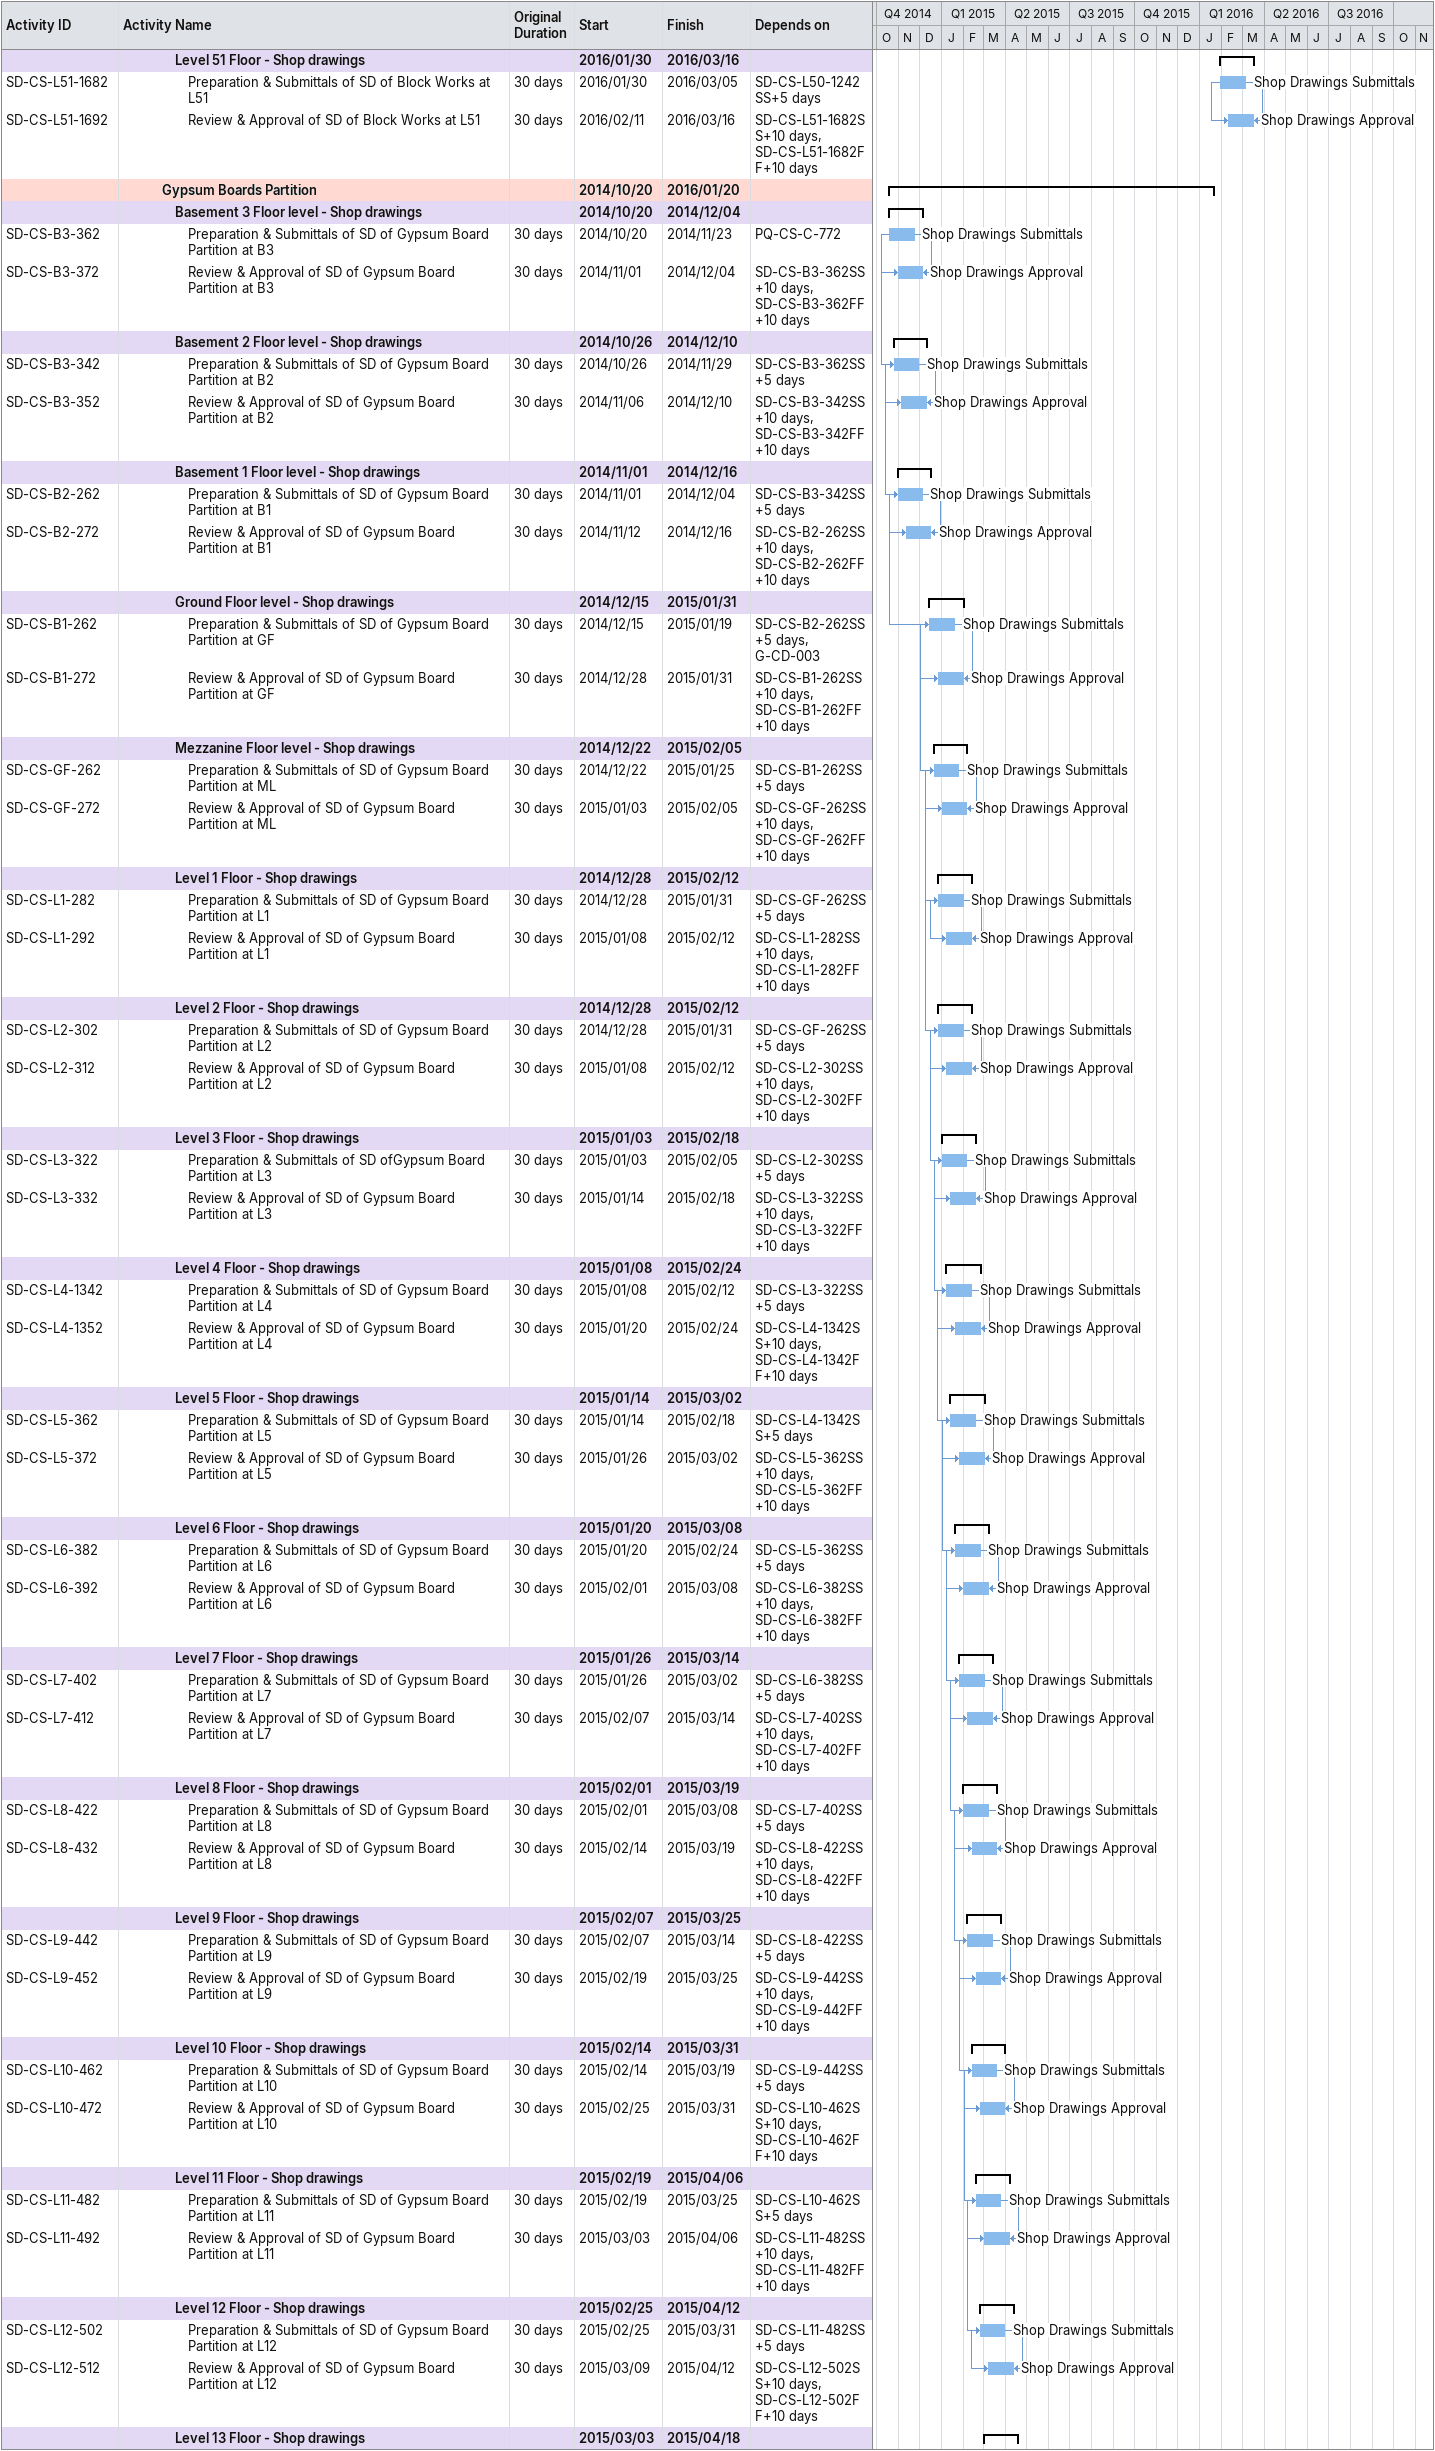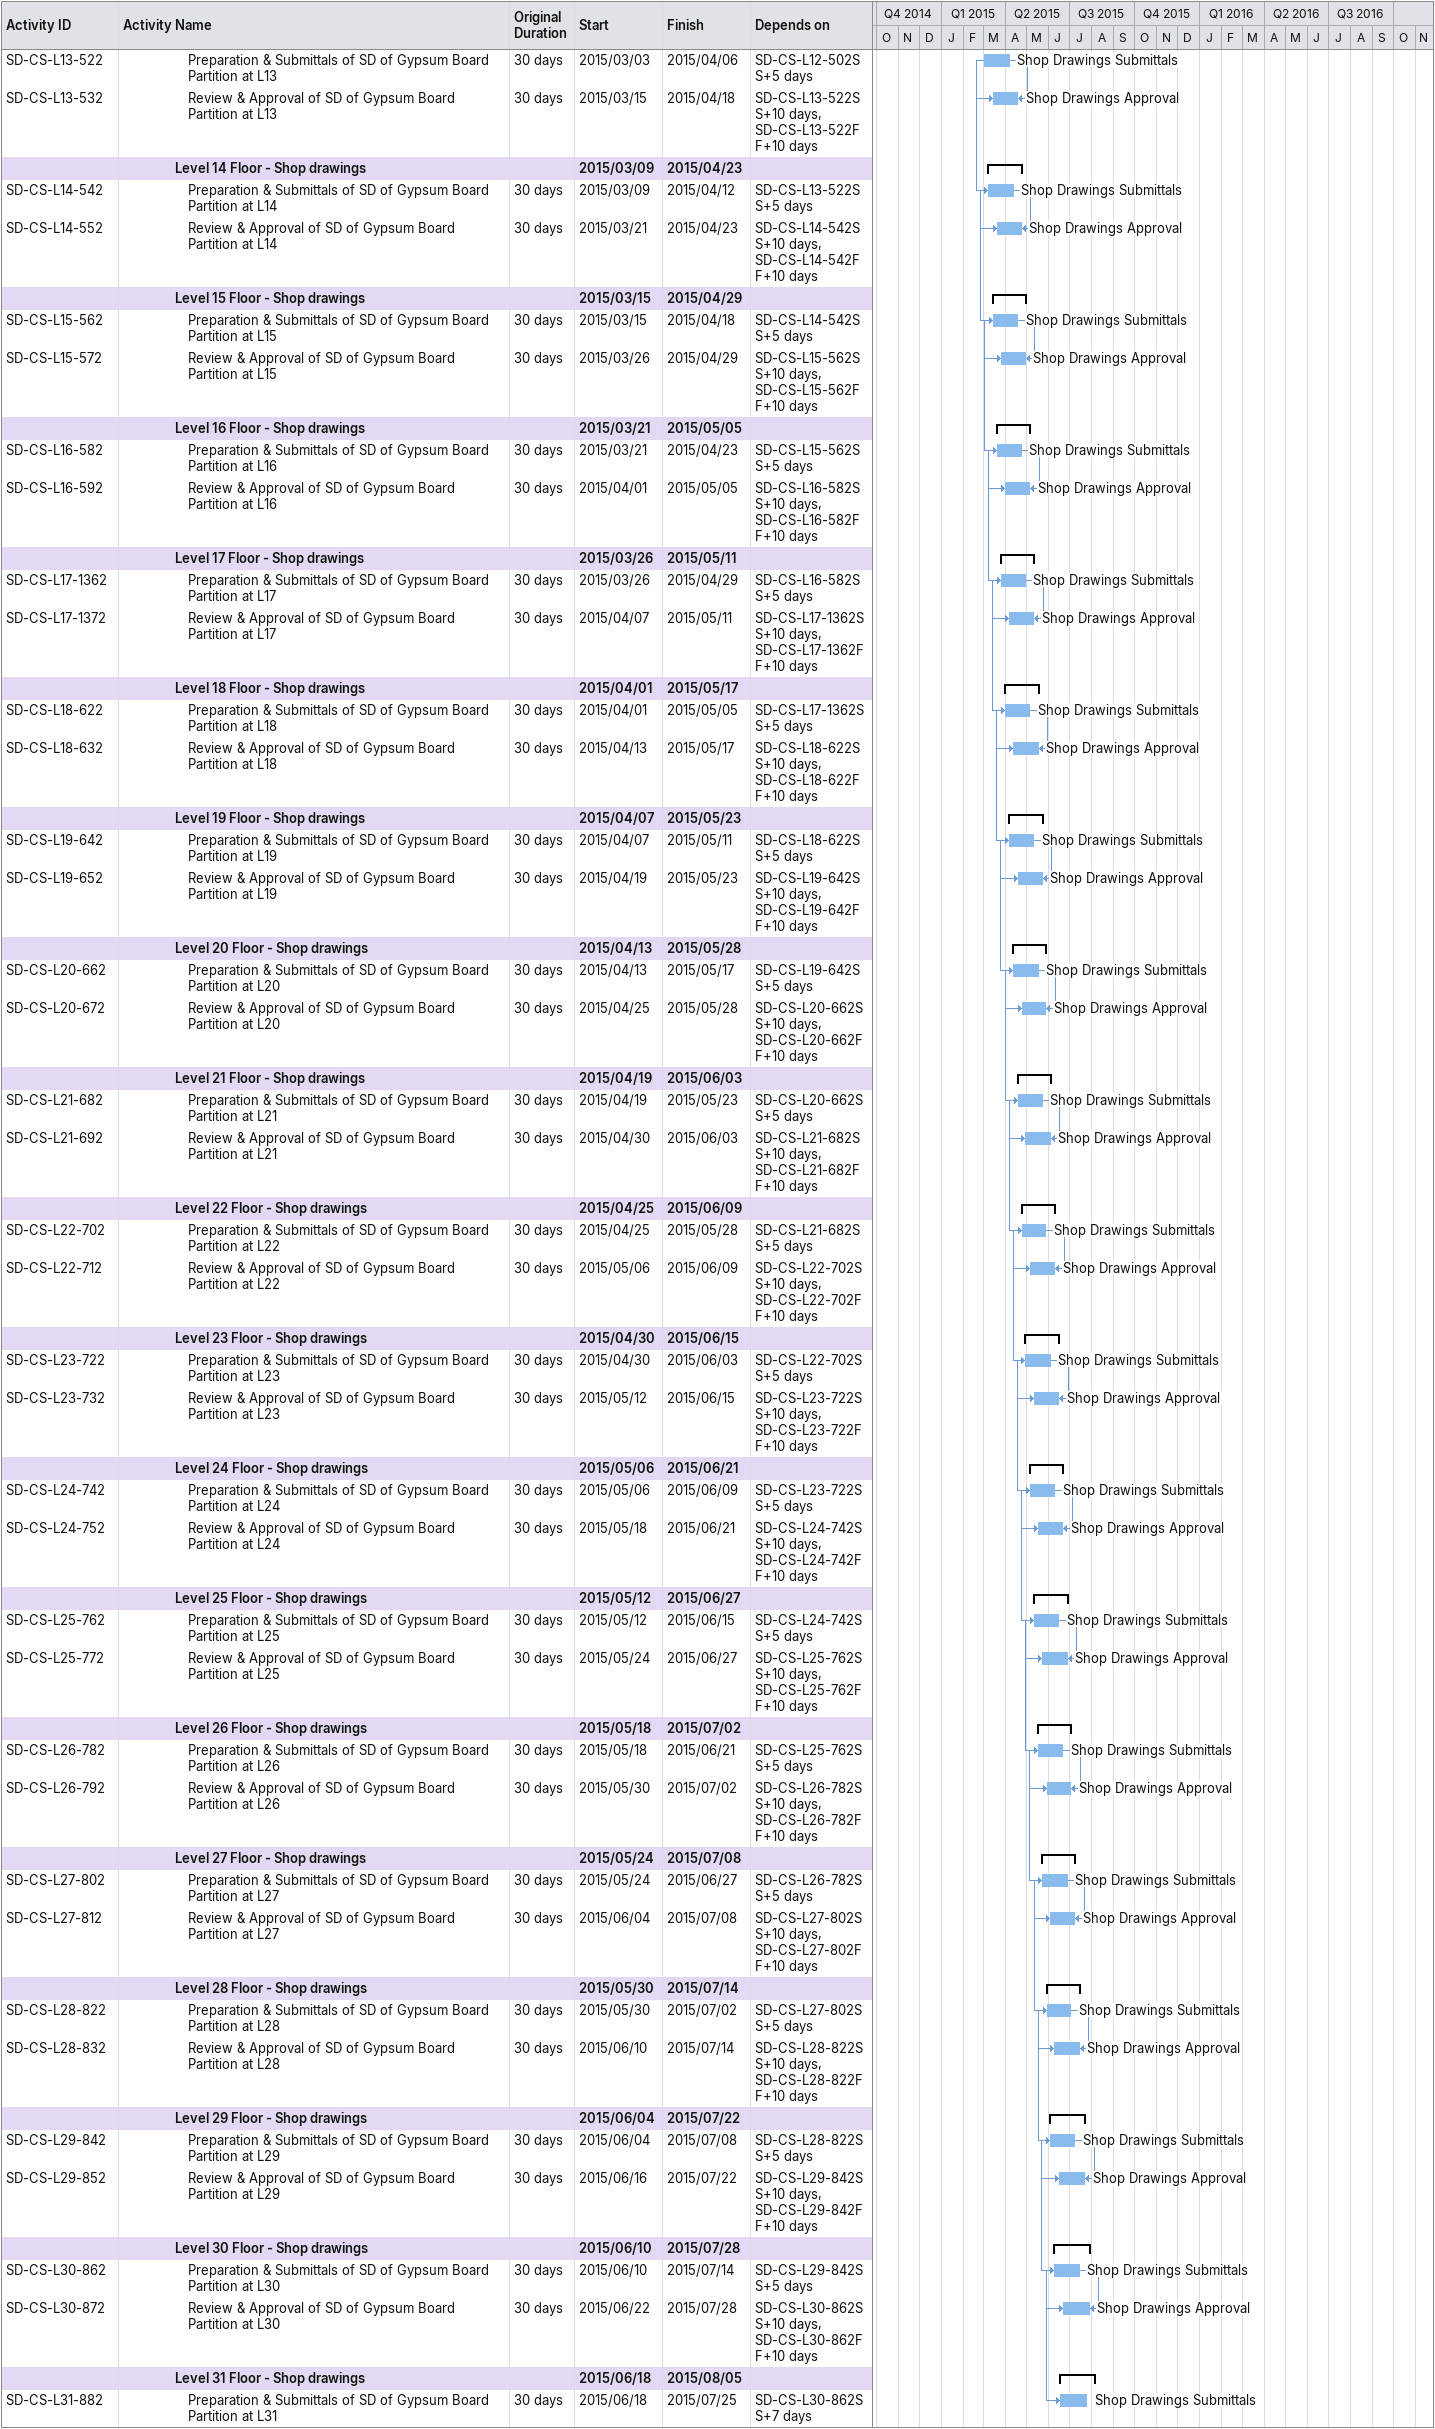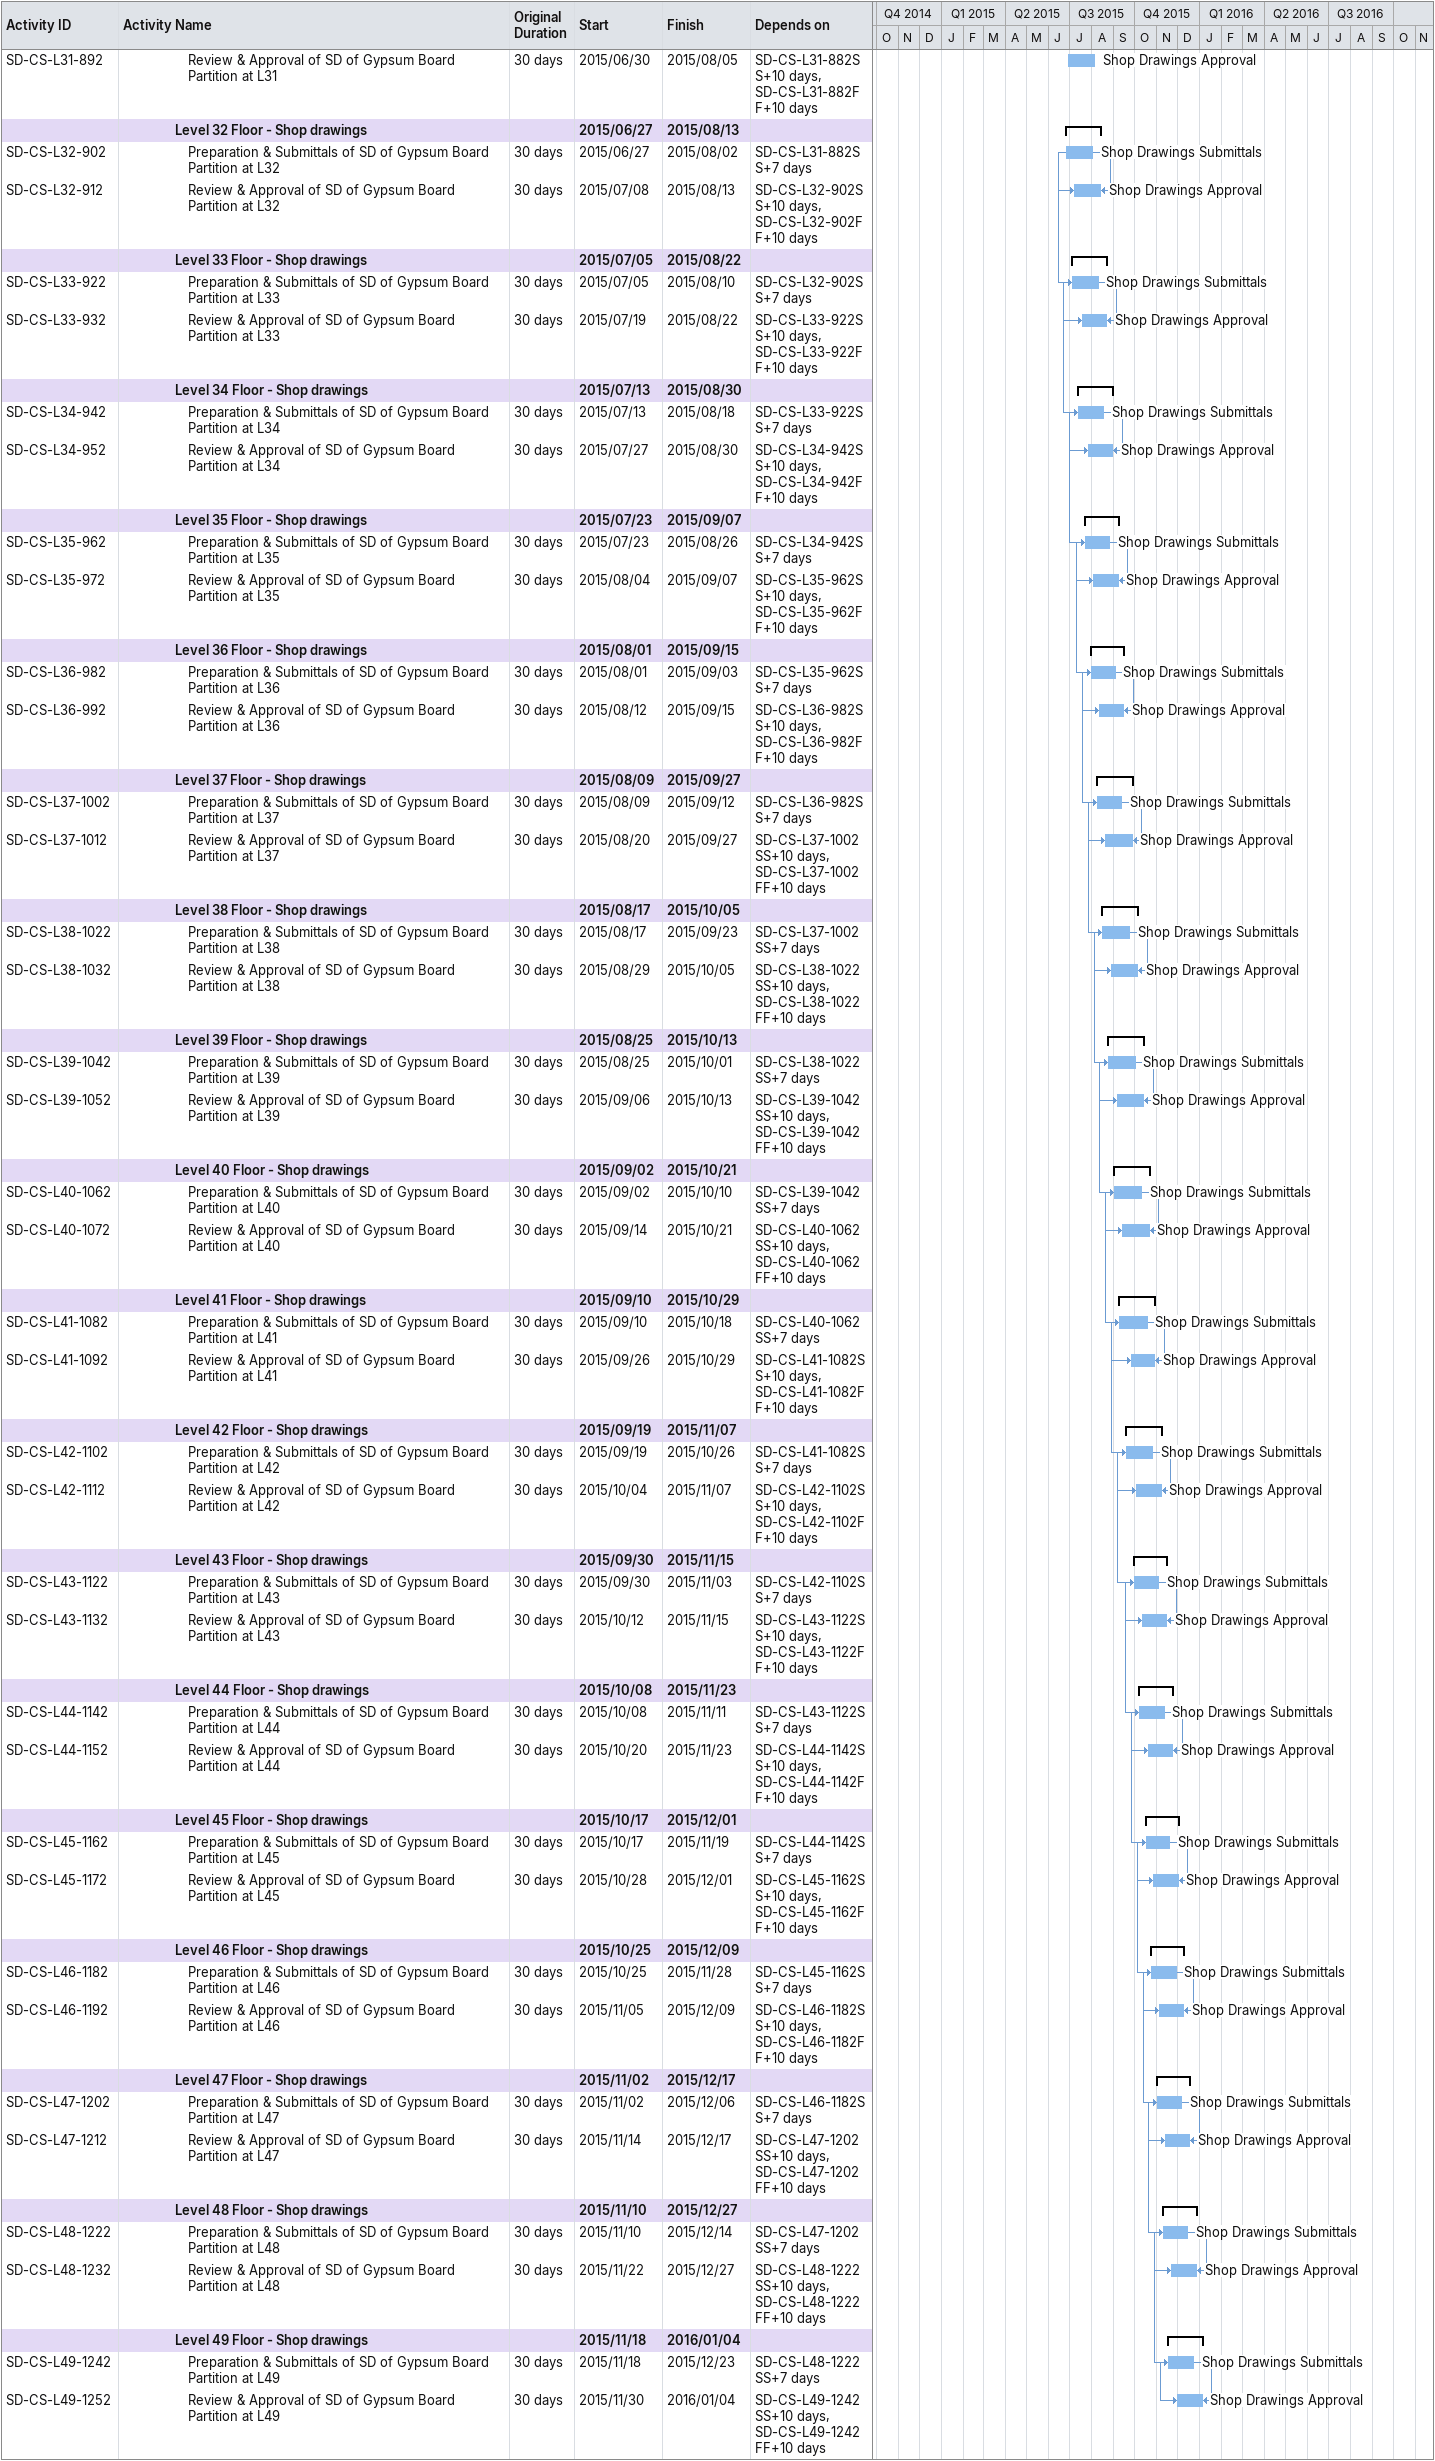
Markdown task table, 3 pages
| ID | Level | Task | Original duration | Start | Finish | Predecessors | Resources |
|---|---|---|---|---|---|---|---|
|  | 5 | **Level 51 Floor - Shop drawings** |  | 2016-01-30 | 2016-03-16 |  |  |
| SD-CS-L51-1682 | 6 | Preparation & Submittals of SD of Block Works at L51 | 30d | 2016-01-30 | 2016-03-05 | SD-CS-L50-1242SS+5d | Shop Drawings Submittals |
| SD-CS-L51-1692 | 6 | Review & Approval of SD of Block Works at L51 | 30d | 2016-02-11 | 2016-03-16 | SD-CS-L51-1682SS+10d, SD-CS-L51-1682FF+10d | Shop Drawings Approval |
|  | 4 | **Gypsum Boards Partition** |  | 2014-10-20 | 2016-01-20 |  |  |
|  | 5 | **Basement 3 Floor level - Shop drawings** |  | 2014-10-20 | 2014-12-04 |  |  |
| SD-CS-B3-362 | 6 | Preparation & Submittals of SD of Gypsum Board Partition at B3 | 30d | 2014-10-20 | 2014-11-23 | PQ-CS-C-772 | Shop Drawings Submittals |
| SD-CS-B3-372 | 6 | Review & Approval of SD of Gypsum Board Partition at B3 | 30d | 2014-11-01 | 2014-12-04 | SD-CS-B3-362SS+10d, SD-CS-B3-362FF+10d | Shop Drawings Approval |
|  | 5 | **Basement 2 Floor level - Shop drawings** |  | 2014-10-26 | 2014-12-10 |  |  |
| SD-CS-B3-342 | 6 | Preparation & Submittals of SD of Gypsum Board Partition at B2 | 30d | 2014-10-26 | 2014-11-29 | SD-CS-B3-362SS+5d | Shop Drawings Submittals |
| SD-CS-B3-352 | 6 | Review & Approval of SD of Gypsum Board Partition at B2 | 30d | 2014-11-06 | 2014-12-10 | SD-CS-B3-342SS+10d, SD-CS-B3-342FF+10d | Shop Drawings Approval |
|  | 5 | **Basement 1 Floor level - Shop drawings** |  | 2014-11-01 | 2014-12-16 |  |  |
| SD-CS-B2-262 | 6 | Preparation & Submittals of SD of Gypsum Board Partition at B1 | 30d | 2014-11-01 | 2014-12-04 | SD-CS-B3-342SS+5d | Shop Drawings Submittals |
| SD-CS-B2-272 | 6 | Review & Approval of SD of Gypsum Board Partition at B1 | 30d | 2014-11-12 | 2014-12-16 | SD-CS-B2-262SS+10d, SD-CS-B2-262FF+10d | Shop Drawings Approval |
|  | 5 | **Ground Floor level - Shop drawings** |  | 2014-12-15 | 2015-01-31 |  |  |
| SD-CS-B1-262 | 6 | Preparation & Submittals of SD of Gypsum Board Partition at GF | 30d | 2014-12-15 | 2015-01-19 | SD-CS-B2-262SS+5d, G-CD-003 | Shop Drawings Submittals |
| SD-CS-B1-272 | 6 | Review & Approval of SD of Gypsum Board Partition at GF | 30d | 2014-12-28 | 2015-01-31 | SD-CS-B1-262SS+10d, SD-CS-B1-262FF+10d | Shop Drawings Approval |
|  | 5 | **Mezzanine Floor level - Shop drawings** |  | 2014-12-22 | 2015-02-05 |  |  |
| SD-CS-GF-262 | 6 | Preparation & Submittals of SD of Gypsum Board Partition at ML | 30d | 2014-12-22 | 2015-01-25 | SD-CS-B1-262SS+5d | Shop Drawings Submittals |
| SD-CS-GF-272 | 6 | Review & Approval of SD of Gypsum Board Partition at ML | 30d | 2015-01-03 | 2015-02-05 | SD-CS-GF-262SS+10d, SD-CS-GF-262FF+10d | Shop Drawings Approval |
|  | 5 | **Level 1 Floor - Shop drawings** |  | 2014-12-28 | 2015-02-12 |  |  |
| SD-CS-L1-282 | 6 | Preparation & Submittals of SD of Gypsum Board Partition at L1 | 30d | 2014-12-28 | 2015-01-31 | SD-CS-GF-262SS+5d | Shop Drawings Submittals |
| SD-CS-L1-292 | 6 | Review & Approval of SD of Gypsum Board Partition at L1 | 30d | 2015-01-08 | 2015-02-12 | SD-CS-L1-282SS+10d, SD-CS-L1-282FF+10d | Shop Drawings Approval |
|  | 5 | **Level 2 Floor - Shop drawings** |  | 2014-12-28 | 2015-02-12 |  |  |
| SD-CS-L2-302 | 6 | Preparation & Submittals of SD of Gypsum Board Partition at L2 | 30d | 2014-12-28 | 2015-01-31 | SD-CS-GF-262SS+5d | Shop Drawings Submittals |
| SD-CS-L2-312 | 6 | Review & Approval of SD of Gypsum Board Partition at L2 | 30d | 2015-01-08 | 2015-02-12 | SD-CS-L2-302SS+10d, SD-CS-L2-302FF+10d | Shop Drawings Approval |
|  | 5 | **Level 3 Floor - Shop drawings** |  | 2015-01-03 | 2015-02-18 |  |  |
| SD-CS-L3-322 | 6 | Preparation & Submittals of SD ofGypsum Board Partition at L3 | 30d | 2015-01-03 | 2015-02-05 | SD-CS-L2-302SS+5d | Shop Drawings Submittals |
| SD-CS-L3-332 | 6 | Review & Approval of SD of Gypsum Board Partition at L3 | 30d | 2015-01-14 | 2015-02-18 | SD-CS-L3-322SS+10d, SD-CS-L3-322FF+10d | Shop Drawings Approval |
|  | 5 | **Level 4 Floor - Shop drawings** |  | 2015-01-08 | 2015-02-24 |  |  |
| SD-CS-L4-1342 | 6 | Preparation & Submittals of SD of Gypsum Board Partition at L4 | 30d | 2015-01-08 | 2015-02-12 | SD-CS-L3-322SS+5d | Shop Drawings Submittals |
| SD-CS-L4-1352 | 6 | Review & Approval of SD of Gypsum Board Partition at L4 | 30d | 2015-01-20 | 2015-02-24 | SD-CS-L4-1342SS+10d, SD-CS-L4-1342FF+10d | Shop Drawings Approval |
|  | 5 | **Level 5 Floor - Shop drawings** |  | 2015-01-14 | 2015-03-02 |  |  |
| SD-CS-L5-362 | 6 | Preparation & Submittals of SD of Gypsum Board Partition at L5 | 30d | 2015-01-14 | 2015-02-18 | SD-CS-L4-1342SS+5d | Shop Drawings Submittals |
| SD-CS-L5-372 | 6 | Review & Approval of SD of Gypsum Board Partition at L5 | 30d | 2015-01-26 | 2015-03-02 | SD-CS-L5-362SS+10d, SD-CS-L5-362FF+10d | Shop Drawings Approval |
|  | 5 | **Level 6 Floor - Shop drawings** |  | 2015-01-20 | 2015-03-08 |  |  |
| SD-CS-L6-382 | 6 | Preparation & Submittals of SD of Gypsum Board Partition at L6 | 30d | 2015-01-20 | 2015-02-24 | SD-CS-L5-362SS+5d | Shop Drawings Submittals |
| SD-CS-L6-392 | 6 | Review & Approval of SD of Gypsum Board Partition at L6 | 30d | 2015-02-01 | 2015-03-08 | SD-CS-L6-382SS+10d, SD-CS-L6-382FF+10d | Shop Drawings Approval |
|  | 5 | **Level 7 Floor - Shop drawings** |  | 2015-01-26 | 2015-03-14 |  |  |
| SD-CS-L7-402 | 6 | Preparation & Submittals of SD of Gypsum Board Partition at L7 | 30d | 2015-01-26 | 2015-03-02 | SD-CS-L6-382SS+5d | Shop Drawings Submittals |
| SD-CS-L7-412 | 6 | Review & Approval of SD of Gypsum Board Partition at L7 | 30d | 2015-02-07 | 2015-03-14 | SD-CS-L7-402SS+10d, SD-CS-L7-402FF+10d | Shop Drawings Approval |
|  | 5 | **Level 8 Floor - Shop drawings** |  | 2015-02-01 | 2015-03-19 |  |  |
| SD-CS-L8-422 | 6 | Preparation & Submittals of SD of Gypsum Board Partition at L8 | 30d | 2015-02-01 | 2015-03-08 | SD-CS-L7-402SS+5d | Shop Drawings Submittals |
| SD-CS-L8-432 | 6 | Review & Approval of SD of Gypsum Board Partition at L8 | 30d | 2015-02-14 | 2015-03-19 | SD-CS-L8-422SS+10d, SD-CS-L8-422FF+10d | Shop Drawings Approval |
|  | 5 | **Level 9 Floor - Shop drawings** |  | 2015-02-07 | 2015-03-25 |  |  |
| SD-CS-L9-442 | 6 | Preparation & Submittals of SD of Gypsum Board Partition at L9 | 30d | 2015-02-07 | 2015-03-14 | SD-CS-L8-422SS+5d | Shop Drawings Submittals |
| SD-CS-L9-452 | 6 | Review & Approval of SD of Gypsum Board Partition at L9 | 30d | 2015-02-19 | 2015-03-25 | SD-CS-L9-442SS+10d, SD-CS-L9-442FF+10d | Shop Drawings Approval |
|  | 5 | **Level 10 Floor - Shop drawings** |  | 2015-02-14 | 2015-03-31 |  |  |
| SD-CS-L10-462 | 6 | Preparation & Submittals of SD of Gypsum Board Partition at L10 | 30d | 2015-02-14 | 2015-03-19 | SD-CS-L9-442SS+5d | Shop Drawings Submittals |
| SD-CS-L10-472 | 6 | Review & Approval of SD of Gypsum Board Partition at L10 | 30d | 2015-02-25 | 2015-03-31 | SD-CS-L10-462SS+10d, SD-CS-L10-462FF+10d | Shop Drawings Approval |
|  | 5 | **Level 11 Floor - Shop drawings** |  | 2015-02-19 | 2015-04-06 |  |  |
| SD-CS-L11-482 | 6 | Preparation & Submittals of SD of Gypsum Board Partition at L11 | 30d | 2015-02-19 | 2015-03-25 | SD-CS-L10-462SS+5d | Shop Drawings Submittals |
| SD-CS-L11-492 | 6 | Review & Approval of SD of Gypsum Board Partition at L11 | 30d | 2015-03-03 | 2015-04-06 | SD-CS-L11-482SS+10d, SD-CS-L11-482FF+10d | Shop Drawings Approval |
|  | 5 | **Level 12 Floor - Shop drawings** |  | 2015-02-25 | 2015-04-12 |  |  |
| SD-CS-L12-502 | 6 | Preparation & Submittals of SD of Gypsum Board Partition at L12 | 30d | 2015-02-25 | 2015-03-31 | SD-CS-L11-482SS+5d | Shop Drawings Submittals |
| SD-CS-L12-512 | 6 | Review & Approval of SD of Gypsum Board Partition at L12 | 30d | 2015-03-09 | 2015-04-12 | SD-CS-L12-502SS+10d, SD-CS-L12-502FF+10d | Shop Drawings Approval |
|  | 5 | **Level 13 Floor - Shop drawings** |  | 2015-03-03 | 2015-04-18 |  |  |
| SD-CS-L13-522 | 6 | Preparation & Submittals of SD of Gypsum Board Partition at L13 | 30d | 2015-03-03 | 2015-04-06 | SD-CS-L12-502SS+5d | Shop Drawings Submittals |
| SD-CS-L13-532 | 6 | Review & Approval of SD of Gypsum Board Partition at L13 | 30d | 2015-03-15 | 2015-04-18 | SD-CS-L13-522SS+10d, SD-CS-L13-522FF+10d | Shop Drawings Approval |
|  | 5 | **Level 14 Floor - Shop drawings** |  | 2015-03-09 | 2015-04-23 |  |  |
| SD-CS-L14-542 | 6 | Preparation & Submittals of SD of Gypsum Board Partition at L14 | 30d | 2015-03-09 | 2015-04-12 | SD-CS-L13-522SS+5d | Shop Drawings Submittals |
| SD-CS-L14-552 | 6 | Review & Approval of SD of Gypsum Board Partition at L14 | 30d | 2015-03-21 | 2015-04-23 | SD-CS-L14-542SS+10d, SD-CS-L14-542FF+10d | Shop Drawings Approval |
|  | 5 | **Level 15 Floor - Shop drawings** |  | 2015-03-15 | 2015-04-29 |  |  |
| SD-CS-L15-562 | 6 | Preparation & Submittals of SD of Gypsum Board Partition at L15 | 30d | 2015-03-15 | 2015-04-18 | SD-CS-L14-542SS+5d | Shop Drawings Submittals |
| SD-CS-L15-572 | 6 | Review & Approval of SD of Gypsum Board Partition at L15 | 30d | 2015-03-26 | 2015-04-29 | SD-CS-L15-562SS+10d, SD-CS-L15-562FF+10d | Shop Drawings Approval |
|  | 5 | **Level 16 Floor - Shop drawings** |  | 2015-03-21 | 2015-05-05 |  |  |
| SD-CS-L16-582 | 6 | Preparation & Submittals of SD of Gypsum Board Partition at L16 | 30d | 2015-03-21 | 2015-04-23 | SD-CS-L15-562SS+5d | Shop Drawings Submittals |
| SD-CS-L16-592 | 6 | Review & Approval of SD of Gypsum Board Partition at L16 | 30d | 2015-04-01 | 2015-05-05 | SD-CS-L16-582SS+10d, SD-CS-L16-582FF+10d | Shop Drawings Approval |
|  | 5 | **Level 17 Floor - Shop drawings** |  | 2015-03-26 | 2015-05-11 |  |  |
| SD-CS-L17-1362 | 6 | Preparation & Submittals of SD of Gypsum Board Partition at L17 | 30d | 2015-03-26 | 2015-04-29 | SD-CS-L16-582SS+5d | Shop Drawings Submittals |
| SD-CS-L17-1372 | 6 | Review & Approval of SD of Gypsum Board Partition at L17 | 30d | 2015-04-07 | 2015-05-11 | SD-CS-L17-1362SS+10d, SD-CS-L17-1362FF+10d | Shop Drawings Approval |
|  | 5 | **Level 18 Floor - Shop drawings** |  | 2015-04-01 | 2015-05-17 |  |  |
| SD-CS-L18-622 | 6 | Preparation & Submittals of SD of Gypsum Board Partition at L18 | 30d | 2015-04-01 | 2015-05-05 | SD-CS-L17-1362SS+5d | Shop Drawings Submittals |
| SD-CS-L18-632 | 6 | Review & Approval of SD of Gypsum Board Partition at L18 | 30d | 2015-04-13 | 2015-05-17 | SD-CS-L18-622SS+10d, SD-CS-L18-622FF+10d | Shop Drawings Approval |
|  | 5 | **Level 19 Floor - Shop drawings** |  | 2015-04-07 | 2015-05-23 |  |  |
| SD-CS-L19-642 | 6 | Preparation & Submittals of SD of Gypsum Board Partition at L19 | 30d | 2015-04-07 | 2015-05-11 | SD-CS-L18-622SS+5d | Shop Drawings Submittals |
| SD-CS-L19-652 | 6 | Review & Approval of SD of Gypsum Board Partition at L19 | 30d | 2015-04-19 | 2015-05-23 | SD-CS-L19-642SS+10d, SD-CS-L19-642FF+10d | Shop Drawings Approval |
|  | 5 | **Level 20 Floor - Shop drawings** |  | 2015-04-13 | 2015-05-28 |  |  |
| SD-CS-L20-662 | 6 | Preparation & Submittals of SD of Gypsum Board Partition at L20 | 30d | 2015-04-13 | 2015-05-17 | SD-CS-L19-642SS+5d | Shop Drawings Submittals |
| SD-CS-L20-672 | 6 | Review & Approval of SD of Gypsum Board Partition at L20 | 30d | 2015-04-25 | 2015-05-28 | SD-CS-L20-662SS+10d, SD-CS-L20-662FF+10d | Shop Drawings Approval |
|  | 5 | **Level 21 Floor - Shop drawings** |  | 2015-04-19 | 2015-06-03 |  |  |
| SD-CS-L21-682 | 6 | Preparation & Submittals of SD of Gypsum Board Partition at L21 | 30d | 2015-04-19 | 2015-05-23 | SD-CS-L20-662SS+5d | Shop Drawings Submittals |
| SD-CS-L21-692 | 6 | Review & Approval of SD of Gypsum Board Partition at L21 | 30d | 2015-04-30 | 2015-06-03 | SD-CS-L21-682SS+10d, SD-CS-L21-682FF+10d | Shop Drawings Approval |
|  | 5 | **Level 22 Floor - Shop drawings** |  | 2015-04-25 | 2015-06-09 |  |  |
| SD-CS-L22-702 | 6 | Preparation & Submittals of SD of Gypsum Board Partition at L22 | 30d | 2015-04-25 | 2015-05-28 | SD-CS-L21-682SS+5d | Shop Drawings Submittals |
| SD-CS-L22-712 | 6 | Review & Approval of SD of Gypsum Board Partition at L22 | 30d | 2015-05-06 | 2015-06-09 | SD-CS-L22-702SS+10d, SD-CS-L22-702FF+10d | Shop Drawings Approval |
|  | 5 | **Level 23 Floor - Shop drawings** |  | 2015-04-30 | 2015-06-15 |  |  |
| SD-CS-L23-722 | 6 | Preparation & Submittals of SD of Gypsum Board Partition at L23 | 30d | 2015-04-30 | 2015-06-03 | SD-CS-L22-702SS+5d | Shop Drawings Submittals |
| SD-CS-L23-732 | 6 | Review & Approval of SD of Gypsum Board Partition at L23 | 30d | 2015-05-12 | 2015-06-15 | SD-CS-L23-722SS+10d, SD-CS-L23-722FF+10d | Shop Drawings Approval |
|  | 5 | **Level 24 Floor - Shop drawings** |  | 2015-05-06 | 2015-06-21 |  |  |
| SD-CS-L24-742 | 6 | Preparation & Submittals of SD of Gypsum Board Partition at L24 | 30d | 2015-05-06 | 2015-06-09 | SD-CS-L23-722SS+5d | Shop Drawings Submittals |
| SD-CS-L24-752 | 6 | Review & Approval of SD of Gypsum Board Partition at L24 | 30d | 2015-05-18 | 2015-06-21 | SD-CS-L24-742SS+10d, SD-CS-L24-742FF+10d | Shop Drawings Approval |
|  | 5 | **Level 25 Floor - Shop drawings** |  | 2015-05-12 | 2015-06-27 |  |  |
| SD-CS-L25-762 | 6 | Preparation & Submittals of SD of Gypsum Board Partition at L25 | 30d | 2015-05-12 | 2015-06-15 | SD-CS-L24-742SS+5d | Shop Drawings Submittals |
| SD-CS-L25-772 | 6 | Review & Approval of SD of Gypsum Board Partition at L25 | 30d | 2015-05-24 | 2015-06-27 | SD-CS-L25-762SS+10d, SD-CS-L25-762FF+10d | Shop Drawings Approval |
|  | 5 | **Level 26 Floor - Shop drawings** |  | 2015-05-18 | 2015-07-02 |  |  |
| SD-CS-L26-782 | 6 | Preparation & Submittals of SD of Gypsum Board Partition at L26 | 30d | 2015-05-18 | 2015-06-21 | SD-CS-L25-762SS+5d | Shop Drawings Submittals |
| SD-CS-L26-792 | 6 | Review & Approval of SD of Gypsum Board Partition at L26 | 30d | 2015-05-30 | 2015-07-02 | SD-CS-L26-782SS+10d, SD-CS-L26-782FF+10d | Shop Drawings Approval |
|  | 5 | **Level 27 Floor - Shop drawings** |  | 2015-05-24 | 2015-07-08 |  |  |
| SD-CS-L27-802 | 6 | Preparation & Submittals of SD of Gypsum Board Partition at L27 | 30d | 2015-05-24 | 2015-06-27 | SD-CS-L26-782SS+5d | Shop Drawings Submittals |
| SD-CS-L27-812 | 6 | Review & Approval of SD of Gypsum Board Partition at L27 | 30d | 2015-06-04 | 2015-07-08 | SD-CS-L27-802SS+10d, SD-CS-L27-802FF+10d | Shop Drawings Approval |
|  | 5 | **Level 28 Floor - Shop drawings** |  | 2015-05-30 | 2015-07-14 |  |  |
| SD-CS-L28-822 | 6 | Preparation & Submittals of SD of Gypsum Board Partition at L28 | 30d | 2015-05-30 | 2015-07-02 | SD-CS-L27-802SS+5d | Shop Drawings Submittals |
| SD-CS-L28-832 | 6 | Review & Approval of SD of Gypsum Board Partition at L28 | 30d | 2015-06-10 | 2015-07-14 | SD-CS-L28-822SS+10d, SD-CS-L28-822FF+10d | Shop Drawings Approval |
|  | 5 | **Level 29 Floor - Shop drawings** |  | 2015-06-04 | 2015-07-22 |  |  |
| SD-CS-L29-842 | 6 | Preparation & Submittals of SD of Gypsum Board Partition at L29 | 30d | 2015-06-04 | 2015-07-08 | SD-CS-L28-822SS+5d | Shop Drawings Submittals |
| SD-CS-L29-852 | 6 | Review & Approval of SD of Gypsum Board Partition at L29 | 30d | 2015-06-16 | 2015-07-22 | SD-CS-L29-842SS+10d, SD-CS-L29-842FF+10d | Shop Drawings Approval |
|  | 5 | **Level 30 Floor - Shop drawings** |  | 2015-06-10 | 2015-07-28 |  |  |
| SD-CS-L30-862 | 6 | Preparation & Submittals of SD of Gypsum Board Partition at L30 | 30d | 2015-06-10 | 2015-07-14 | SD-CS-L29-842SS+5d | Shop Drawings Submittals |
| SD-CS-L30-872 | 6 | Review & Approval of SD of Gypsum Board Partition at L30 | 30d | 2015-06-22 | 2015-07-28 | SD-CS-L30-862SS+10d, SD-CS-L30-862FF+10d | Shop Drawings Approval |
|  | 5 | **Level 31 Floor - Shop drawings** |  | 2015-06-18 | 2015-08-05 |  |  |
| SD-CS-L31-882 | 6 | Preparation & Submittals of SD of Gypsum Board Partition at L31 | 30d | 2015-06-18 | 2015-07-25 | SD-CS-L30-862SS+7d | Shop Drawings Submittals |
| SD-CS-L31-892 | 6 | Review & Approval of SD of Gypsum Board Partition at L31 | 30d | 2015-06-30 | 2015-08-05 | SD-CS-L31-882SS+10d, SD-CS-L31-882FF+10d | Shop Drawings Approval |
|  | 5 | **Level 32 Floor - Shop drawings** |  | 2015-06-27 | 2015-08-13 |  |  |
| SD-CS-L32-902 | 6 | Preparation & Submittals of SD of Gypsum Board Partition at L32 | 30d | 2015-06-27 | 2015-08-02 | SD-CS-L31-882SS+7d | Shop Drawings Submittals |
| SD-CS-L32-912 | 6 | Review & Approval of SD of Gypsum Board Partition at L32 | 30d | 2015-07-08 | 2015-08-13 | SD-CS-L32-902SS+10d, SD-CS-L32-902FF+10d | Shop Drawings Approval |
|  | 5 | **Level 33 Floor - Shop drawings** |  | 2015-07-05 | 2015-08-22 |  |  |
| SD-CS-L33-922 | 6 | Preparation & Submittals of SD of Gypsum Board Partition at L33 | 30d | 2015-07-05 | 2015-08-10 | SD-CS-L32-902SS+7d | Shop Drawings Submittals |
| SD-CS-L33-932 | 6 | Review & Approval of SD of Gypsum Board Partition at L33 | 30d | 2015-07-19 | 2015-08-22 | SD-CS-L33-922SS+10d, SD-CS-L33-922FF+10d | Shop Drawings Approval |
|  | 5 | **Level 34 Floor - Shop drawings** |  | 2015-07-13 | 2015-08-30 |  |  |
| SD-CS-L34-942 | 6 | Preparation & Submittals of SD of Gypsum Board Partition at L34 | 30d | 2015-07-13 | 2015-08-18 | SD-CS-L33-922SS+7d | Shop Drawings Submittals |
| SD-CS-L34-952 | 6 | Review & Approval of SD of Gypsum Board Partition at L34 | 30d | 2015-07-27 | 2015-08-30 | SD-CS-L34-942SS+10d, SD-CS-L34-942FF+10d | Shop Drawings Approval |
|  | 5 | **Level 35 Floor - Shop drawings** |  | 2015-07-23 | 2015-09-07 |  |  |
| SD-CS-L35-962 | 6 | Preparation & Submittals of SD of Gypsum Board Partition at L35 | 30d | 2015-07-23 | 2015-08-26 | SD-CS-L34-942SS+7d | Shop Drawings Submittals |
| SD-CS-L35-972 | 6 | Review & Approval of SD of Gypsum Board Partition at L35 | 30d | 2015-08-04 | 2015-09-07 | SD-CS-L35-962SS+10d, SD-CS-L35-962FF+10d | Shop Drawings Approval |
|  | 5 | **Level 36 Floor - Shop drawings** |  | 2015-08-01 | 2015-09-15 |  |  |
| SD-CS-L36-982 | 6 | Preparation & Submittals of SD of Gypsum Board Partition at L36 | 30d | 2015-08-01 | 2015-09-03 | SD-CS-L35-962SS+7d | Shop Drawings Submittals |
| SD-CS-L36-992 | 6 | Review & Approval of SD of Gypsum Board Partition at L36 | 30d | 2015-08-12 | 2015-09-15 | SD-CS-L36-982SS+10d, SD-CS-L36-982FF+10d | Shop Drawings Approval |
|  | 5 | **Level 37 Floor - Shop drawings** |  | 2015-08-09 | 2015-09-27 |  |  |
| SD-CS-L37-1002 | 6 | Preparation & Submittals of SD of Gypsum Board Partition at L37 | 30d | 2015-08-09 | 2015-09-12 | SD-CS-L36-982SS+7d | Shop Drawings Submittals |
| SD-CS-L37-1012 | 6 | Review & Approval of SD of Gypsum Board Partition at L37 | 30d | 2015-08-20 | 2015-09-27 | SD-CS-L37-1002SS+10d, SD-CS-L37-1002FF+10d | Shop Drawings Approval |
|  | 5 | **Level 38 Floor - Shop drawings** |  | 2015-08-17 | 2015-10-05 |  |  |
| SD-CS-L38-1022 | 6 | Preparation & Submittals of SD of Gypsum Board Partition at L38 | 30d | 2015-08-17 | 2015-09-23 | SD-CS-L37-1002SS+7d | Shop Drawings Submittals |
| SD-CS-L38-1032 | 6 | Review & Approval of SD of Gypsum Board Partition at L38 | 30d | 2015-08-29 | 2015-10-05 | SD-CS-L38-1022SS+10d, SD-CS-L38-1022FF+10d | Shop Drawings Approval |
|  | 5 | **Level 39 Floor - Shop drawings** |  | 2015-08-25 | 2015-10-13 |  |  |
| SD-CS-L39-1042 | 6 | Preparation & Submittals of SD of Gypsum Board Partition at L39 | 30d | 2015-08-25 | 2015-10-01 | SD-CS-L38-1022SS+7d | Shop Drawings Submittals |
| SD-CS-L39-1052 | 6 | Review & Approval of SD of Gypsum Board Partition at L39 | 30d | 2015-09-06 | 2015-10-13 | SD-CS-L39-1042SS+10d, SD-CS-L39-1042FF+10d | Shop Drawings Approval |
|  | 5 | **Level 40 Floor - Shop drawings** |  | 2015-09-02 | 2015-10-21 |  |  |
| SD-CS-L40-1062 | 6 | Preparation & Submittals of SD of Gypsum Board Partition at L40 | 30d | 2015-09-02 | 2015-10-10 | SD-CS-L39-1042SS+7d | Shop Drawings Submittals |
| SD-CS-L40-1072 | 6 | Review & Approval of SD of Gypsum Board Partition at L40 | 30d | 2015-09-14 | 2015-10-21 | SD-CS-L40-1062SS+10d, SD-CS-L40-1062FF+10d | Shop Drawings Approval |
|  | 5 | **Level 41 Floor - Shop drawings** |  | 2015-09-10 | 2015-10-29 |  |  |
| SD-CS-L41-1082 | 6 | Preparation & Submittals of SD of Gypsum Board Partition at L41 | 30d | 2015-09-10 | 2015-10-18 | SD-CS-L40-1062SS+7d | Shop Drawings Submittals |
| SD-CS-L41-1092 | 6 | Review & Approval of SD of Gypsum Board Partition at L41 | 30d | 2015-09-26 | 2015-10-29 | SD-CS-L41-1082SS+10d, SD-CS-L41-1082FF+10d | Shop Drawings Approval |
|  | 5 | **Level 42 Floor - Shop drawings** |  | 2015-09-19 | 2015-11-07 |  |  |
| SD-CS-L42-1102 | 6 | Preparation & Submittals of SD of Gypsum Board Partition at L42 | 30d | 2015-09-19 | 2015-10-26 | SD-CS-L41-1082SS+7d | Shop Drawings Submittals |
| SD-CS-L42-1112 | 6 | Review & Approval of SD of Gypsum Board Partition at L42 | 30d | 2015-10-04 | 2015-11-07 | SD-CS-L42-1102SS+10d, SD-CS-L42-1102FF+10d | Shop Drawings Approval |
|  | 5 | **Level 43 Floor - Shop drawings** |  | 2015-09-30 | 2015-11-15 |  |  |
| SD-CS-L43-1122 | 6 | Preparation & Submittals of SD of Gypsum Board Partition at L43 | 30d | 2015-09-30 | 2015-11-03 | SD-CS-L42-1102SS+7d | Shop Drawings Submittals |
| SD-CS-L43-1132 | 6 | Review & Approval of SD of Gypsum Board Partition at L43 | 30d | 2015-10-12 | 2015-11-15 | SD-CS-L43-1122SS+10d, SD-CS-L43-1122FF+10d | Shop Drawings Approval |
|  | 5 | **Level 44 Floor - Shop drawings** |  | 2015-10-08 | 2015-11-23 |  |  |
| SD-CS-L44-1142 | 6 | Preparation & Submittals of SD of Gypsum Board Partition at L44 | 30d | 2015-10-08 | 2015-11-11 | SD-CS-L43-1122SS+7d | Shop Drawings Submittals |
| SD-CS-L44-1152 | 6 | Review & Approval of SD of Gypsum Board Partition at L44 | 30d | 2015-10-20 | 2015-11-23 | SD-CS-L44-1142SS+10d, SD-CS-L44-1142FF+10d | Shop Drawings Approval |
|  | 5 | **Level 45 Floor - Shop drawings** |  | 2015-10-17 | 2015-12-01 |  |  |
| SD-CS-L45-1162 | 6 | Preparation & Submittals of SD of Gypsum Board Partition at L45 | 30d | 2015-10-17 | 2015-11-19 | SD-CS-L44-1142SS+7d | Shop Drawings Submittals |
| SD-CS-L45-1172 | 6 | Review & Approval of SD of Gypsum Board Partition at L45 | 30d | 2015-10-28 | 2015-12-01 | SD-CS-L45-1162SS+10d, SD-CS-L45-1162FF+10d | Shop Drawings Approval |
|  | 5 | **Level 46 Floor - Shop drawings** |  | 2015-10-25 | 2015-12-09 |  |  |
| SD-CS-L46-1182 | 6 | Preparation & Submittals of SD of Gypsum Board Partition at L46 | 30d | 2015-10-25 | 2015-11-28 | SD-CS-L45-1162SS+7d | Shop Drawings Submittals |
| SD-CS-L46-1192 | 6 | Review & Approval of SD of Gypsum Board Partition at L46 | 30d | 2015-11-05 | 2015-12-09 | SD-CS-L46-1182SS+10d, SD-CS-L46-1182FF+10d | Shop Drawings Approval |
|  | 5 | **Level 47 Floor - Shop drawings** |  | 2015-11-02 | 2015-12-17 |  |  |
| SD-CS-L47-1202 | 6 | Preparation & Submittals of SD of Gypsum Board Partition at L47 | 30d | 2015-11-02 | 2015-12-06 | SD-CS-L46-1182SS+7d | Shop Drawings Submittals |
| SD-CS-L47-1212 | 6 | Review & Approval of SD of Gypsum Board Partition at L47 | 30d | 2015-11-14 | 2015-12-17 | SD-CS-L47-1202SS+10d, SD-CS-L47-1202FF+10d | Shop Drawings Approval |
|  | 5 | **Level 48 Floor - Shop drawings** |  | 2015-11-10 | 2015-12-27 |  |  |
| SD-CS-L48-1222 | 6 | Preparation & Submittals of SD of Gypsum Board Partition at L48 | 30d | 2015-11-10 | 2015-12-14 | SD-CS-L47-1202SS+7d | Shop Drawings Submittals |
| SD-CS-L48-1232 | 6 | Review & Approval of SD of Gypsum Board Partition at L48 | 30d | 2015-11-22 | 2015-12-27 | SD-CS-L48-1222SS+10d, SD-CS-L48-1222FF+10d | Shop Drawings Approval |
|  | 5 | **Level 49 Floor - Shop drawings** |  | 2015-11-18 | 2016-01-04 |  |  |
| SD-CS-L49-1242 | 6 | Preparation & Submittals of SD of Gypsum Board Partition at L49 | 30d | 2015-11-18 | 2015-12-23 | SD-CS-L48-1222SS+7d | Shop Drawings Submittals |
| SD-CS-L49-1252 | 6 | Review & Approval of SD of Gypsum Board Partition at L49 | 30d | 2015-11-30 | 2016-01-04 | SD-CS-L49-1242SS+10d, SD-CS-L49-1242FF+10d | Shop Drawings Approval |
